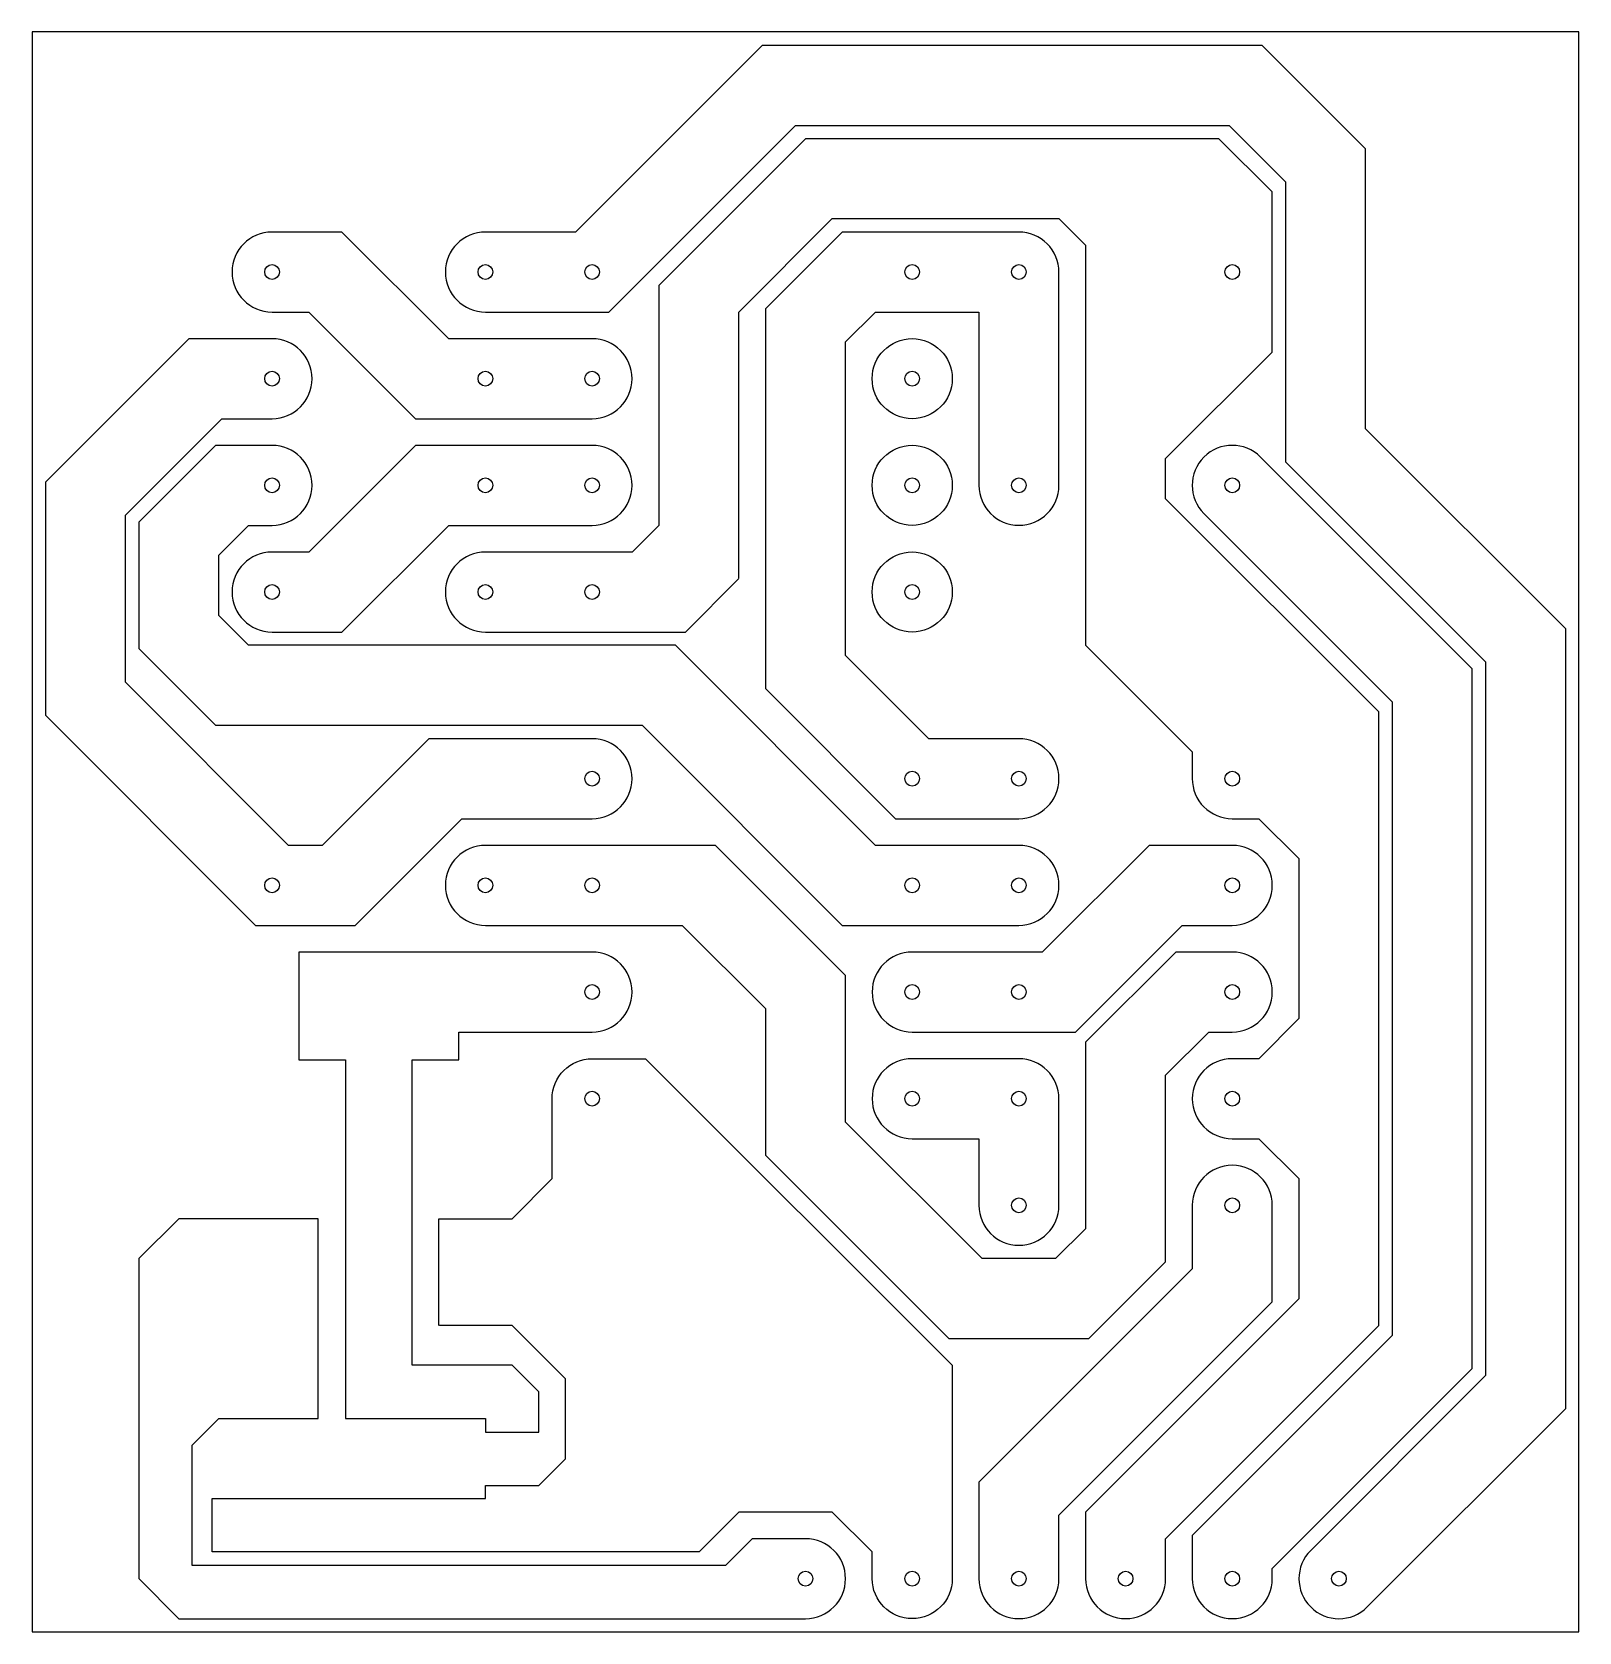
# Model space of a CAD drawing. Header units: millimetres. Extents: x 49.9 to 86.7, y 39.2 to 77.3.
import ezdxf

# ---------------------------------------------------------------- set-up
doc = ezdxf.new("R2010")
doc.units = ezdxf.units.MM

msp = doc.modelspace()

# ---------------------------------------------------------------- linework, layer by layer
msp.add_line((64.495, 52.865), (64.505, 52.861))
msp.add_lwpolyline([(49.896, 39.213), (86.726, 39.213), (86.726, 77.313), (49.896, 77.313)], close=True)
for points in [[(80.338, 41.156, 1), (81.685, 39.809), (86.409, 44.533), (86.409, 63.102), (81.646, 67.865), (81.646, 74.532), (79.183, 76.995), (67.281, 76.995), (62.836, 72.55), (60.691, 72.55, 1), (60.691, 70.645), (63.626, 70.645), (68.071, 75.09), (78.394, 75.09), (79.741, 73.743), (79.741, 67.076), (84.504, 62.313), (84.504, 45.322)], [(59.026, 68.105), (63.231, 68.105, 1), (63.231, 70.01), (59.816, 70.01), (57.276, 72.55), (55.611, 72.55, 1), (55.611, 70.645), (56.486, 70.645)], [(67.359, 70.722), (67.359, 61.678), (70.456, 58.58), (73.391, 58.58, 1), (73.391, 60.485), (71.246, 60.485), (69.264, 62.467), (69.264, 69.933), (69.976, 70.645), (72.439, 70.645), (72.439, 66.518, 1), (74.344, 66.518), (74.344, 71.598, 0.414214), (73.391, 72.55), (69.186, 72.55)], [(50.214, 61.043), (55.216, 56.04), (57.593, 56.04), (60.133, 58.58), (63.231, 58.58, 1), (63.231, 60.485), (59.344, 60.485), (56.804, 57.945), (56.006, 57.945), (52.119, 61.832), (52.119, 65.806), (54.418, 68.105), (55.611, 68.105, 1), (55.611, 70.01), (53.629, 70.01), (50.214, 66.595)], [(54.264, 60.803), (64.424, 60.803), (69.186, 56.04), (73.391, 56.04, 1), (73.391, 57.945), (69.976, 57.945), (65.213, 62.708), (55.053, 62.708), (54.341, 63.42), (54.341, 64.853), (55.053, 65.565), (55.611, 65.565, 1), (55.611, 67.47), (54.264, 67.47), (52.436, 65.642), (52.436, 62.631)], [(59.816, 65.565), (63.231, 65.565, 1), (63.231, 67.47), (59.026, 67.47), (56.486, 64.93), (55.611, 64.93, 1), (55.611, 63.025), (57.276, 63.025)], [(82.281, 61.361), (82.281, 46.275), (77.519, 41.512), (77.519, 40.483, 1), (79.424, 40.483), (79.424, 40.723), (84.186, 45.486), (84.186, 62.15), (79.145, 67.191, 1), (77.798, 65.844)], [(65.376, 56.04), (67.359, 54.058), (67.359, 50.566), (71.726, 46.198), (75.056, 46.198), (76.884, 48.026), (76.884, 52.471), (77.913, 53.5), (78.471, 53.5, 1), (78.471, 55.405), (77.124, 55.405), (74.979, 53.26), (74.979, 48.815), (74.266, 48.103), (72.516, 48.103), (69.264, 51.355), (69.264, 54.847), (66.166, 57.945), (60.691, 57.945, 1), (60.691, 56.04)], [(73.949, 55.405), (70.851, 55.405, 1), (70.851, 53.5), (74.738, 53.5), (77.278, 56.04), (78.471, 56.04, 1), (78.471, 57.945), (76.489, 57.945)], [(61.326, 45.563), (58.945, 45.563), (58.945, 52.84), (60.056, 52.84), (60.056, 53.5), (63.231, 53.5, 1), (63.231, 55.405), (56.246, 55.405), (56.246, 52.84), (57.357, 52.84), (57.357, 44.293), (60.691, 44.293), (60.691, 43.975), (61.961, 43.975), (61.961, 44.928)], [(74.344, 49.373), (74.344, 51.913, 0.414214), (73.391, 52.865), (70.851, 52.865, 1), (70.851, 50.96), (72.439, 50.96), (72.439, 49.373, 1)], [(77.519, 47.862), (72.439, 42.782), (72.439, 40.483, 1), (74.344, 40.483), (74.344, 41.993), (79.424, 47.073), (79.424, 49.373, 1), (77.519, 49.373)], [(56.707, 49.055), (53.389, 49.055), (52.436, 48.103), (52.436, 40.483), (53.389, 39.53), (68.311, 39.53, 1), (68.311, 41.435), (67.041, 41.435), (66.406, 40.8), (53.706, 40.8), (53.706, 43.658), (54.341, 44.293), (56.707, 44.293)]]:
    msp.add_lwpolyline(points, format="xyb", close=True)
for points in [[(66.724, 64.301), (66.724, 70.645), (68.946, 72.868), (74.344, 72.868), (74.979, 72.233), (74.979, 62.708), (77.519, 60.168), (77.519, 59.533, 0.414214), (78.471, 58.58), (79.106, 58.58), (80.059, 57.628), (80.059, 53.818), (79.106, 52.865), (78.471, 52.865, 1), (78.471, 50.96), (79.106, 50.96), (80.059, 50.008), (80.059, 47.15), (74.979, 42.07), (74.979, 40.483, 1), (76.884, 40.483), (76.884, 41.435), (81.963, 46.515), (81.963, 61.121), (76.884, 66.2), (76.884, 67.153), (79.423, 69.692), (79.423, 73.503), (78.154, 74.772), (68.311, 74.772), (64.819, 71.28), (64.819, 65.565), (64.184, 64.93), (60.691, 64.93, 1), (60.691, 63.025), (65.454, 63.025), (66.719, 64.291)], [(59.58, 46.515), (59.58, 49.055), (61.326, 49.055), (62.279, 50.008), (62.279, 51.913, -0.414214), (63.231, 52.865), (64.501, 52.865), (71.804, 45.563), (71.804, 40.483, -1), (69.899, 40.483), (69.899, 41.118), (68.946, 42.07), (66.724, 42.07), (65.777, 41.123), (54.182, 41.123), (54.182, 42.388), (60.691, 42.388), (60.691, 42.705), (61.961, 42.705), (62.596, 43.34), (62.596, 45.245), (61.326, 46.515), (59.595, 46.515)]]:
    msp.add_lwpolyline(points, format="xyb")
for centre, radius in [((55.611, 71.598), 0.175), ((60.691, 71.598), 0.175), ((63.231, 71.598), 0.175), ((70.851, 71.598), 0.175), ((73.391, 71.598), 0.175), ((78.471, 71.598), 0.175), ((70.851, 69.058), 0.953), ((55.611, 69.058), 0.175), ((60.691, 69.058), 0.175), ((63.231, 69.058), 0.175), ((70.851, 69.058), 0.175), ((70.851, 66.518), 0.953), ((55.611, 66.518), 0.175), ((60.691, 66.518), 0.175), ((63.231, 66.518), 0.175), ((70.851, 66.518), 0.175), ((73.391, 66.518), 0.175), ((78.471, 66.518), 0.175), ((70.851, 63.978), 0.953), ((55.611, 63.978), 0.175), ((60.691, 63.978), 0.175), ((63.231, 63.978), 0.175), ((70.851, 63.978), 0.175), ((63.231, 59.533), 0.175), ((70.851, 59.533), 0.175), ((73.391, 59.533), 0.175), ((78.471, 59.533), 0.175), ((55.611, 56.993), 0.175), ((60.691, 56.993), 0.175), ((63.231, 56.993), 0.175), ((70.851, 56.993), 0.175), ((73.391, 56.993), 0.175), ((78.471, 56.993), 0.175), ((63.231, 54.453), 0.175), ((70.851, 54.453), 0.175), ((73.391, 54.453), 0.175), ((78.471, 54.453), 0.175), ((63.231, 51.913), 0.175), ((70.851, 51.913), 0.175), ((73.391, 51.913), 0.175), ((78.471, 51.913), 0.175), ((73.391, 49.373), 0.175), ((78.471, 49.373), 0.175), ((68.311, 40.483), 0.175), ((70.851, 40.483), 0.175), ((73.391, 40.483), 0.175), ((75.931, 40.483), 0.175), ((78.471, 40.483), 0.175), ((81.011, 40.483), 0.175)]:
    msp.add_circle(centre, radius)

doc.saveas('drawing.dxf')
